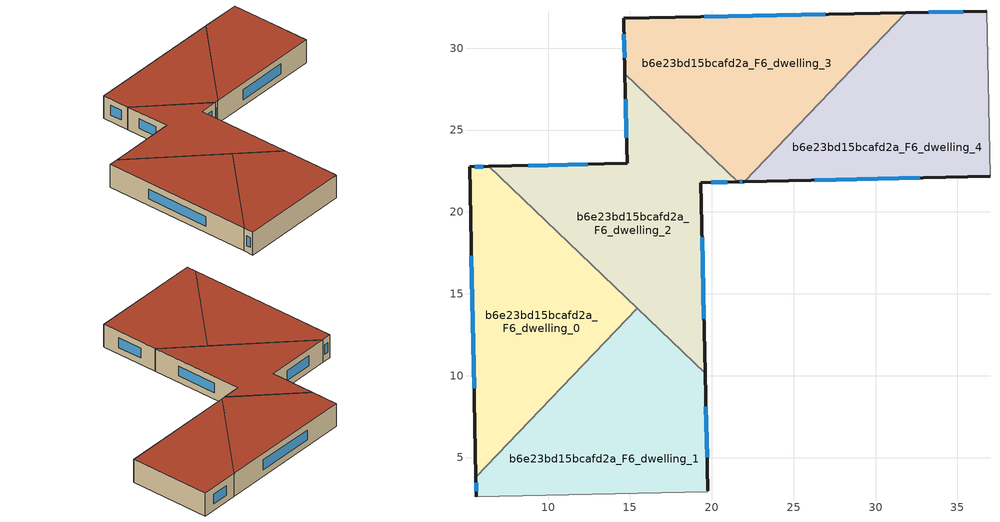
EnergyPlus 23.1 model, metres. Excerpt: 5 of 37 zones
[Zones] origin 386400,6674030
b6e23bd15bcafd2a_F6_dwelling_0
 floor to b6e23bd15bcafd2a_F5_dwelling_0 (EU_floor_Construction): 15.45,14.11 5.6,3.8 5.2,22.75 6.37,22.78 z18
 wall outside (EU_wall_Construction): 6.37,22.78 5.2,22.75 5.6,3.8 z18:21
 wall to b6e23bd15bcafd2a_F6_dwelling_1 (EU_wall_Construction): 5.6,3.8 15.45,14.11 z18:21
 wall to b6e23bd15bcafd2a_F6_dwelling_2 (EU_wall_Construction): 15.45,14.11 6.37,22.78 z18:21
 window (EU_Window_Construction): 6.04,22.77 5.54,22.76 / 5.32,17.34 5.48,9.22 z18.86:20.14
 roof outside (EU_roof_Construction): 5.6,3.8 15.45,14.11 6.37,22.78 5.2,22.75 z21
b6e23bd15bcafd2a_F6_dwelling_1
 floor to b6e23bd15bcafd2a_F5_dwelling_1 (EU_floor_Construction): 19.6,10.14 19.76,2.96 19.76,2.91 5.62,2.61 5.6,3.8 15.45,14.11 z18
 wall outside (EU_wall_Construction): 19.76,2.96 19.6,10.14 / 5.6,3.8 5.62,2.61 z18:21
 wall adiabatic (EU_wall_Construction): 5.62,2.61 19.76,2.91 19.76,2.96 z18:21
 wall to b6e23bd15bcafd2a_F6_dwelling_2 (EU_wall_Construction): 19.6,10.14 15.45,14.11 z18:21
 window (EU_Window_Construction): 19.71,5.01 19.64,8.09 / 5.61,3.46 5.62,2.95 z18.86:20.14
 roof outside (EU_roof_Construction): 19.76,2.91 19.76,2.96 19.6,10.14 15.45,14.11 5.6,3.8 5.62,2.61 z21
b6e23bd15bcafd2a_F6_dwelling_2
 floor to b6e23bd15bcafd2a_F5_dwelling_2 (EU_floor_Construction): 21.59,21.84 19.33,21.79 19.6,10.14 6.37,22.78 14.83,22.96 14.69,28.43 z18
 wall outside (EU_wall_Construction): 19.6,10.14 19.33,21.79 21.59,21.84 / 14.69,28.43 14.83,22.96 6.37,22.78 z18:21
 wall to b6e23bd15bcafd2a_F6_dwelling_3 (EU_wall_Construction): 21.59,21.84 14.69,28.43 z18:21
 window (EU_Window_Construction): 19.97,21.8 20.94,21.83 / 19.52,13.47 19.4,18.46 / 12.41,22.91 8.79,22.83 / 14.73,26.87 14.79,24.52 z18.86:20.14
 roof outside (EU_roof_Construction): 19.6,10.14 19.33,21.79 21.59,21.84 14.69,28.43 14.83,22.96 6.37,22.78 z21
b6e23bd15bcafd2a_F6_dwelling_3
 floor to b6e23bd15bcafd2a_F5_dwelling_3 (EU_floor_Construction): 31.84,32.16 21.98,21.85 21.59,21.84 14.69,28.43 14.61,31.82 z18
 wall outside (EU_wall_Construction): 31.84,32.16 14.61,31.82 14.69,28.43 / 21.59,21.84 21.98,21.85 z18:21
 wall to b6e23bd15bcafd2a_F6_dwelling_4 (EU_wall_Construction): 21.98,21.85 31.84,32.16 z18:21
 window (EU_Window_Construction): 14.63,30.85 14.67,29.4 / 26.91,32.06 19.53,31.92 / 21.7,21.84 21.87,21.85 z18.86:20.14
 roof outside (EU_roof_Construction): 21.98,21.85 31.84,32.16 14.61,31.82 14.69,28.43 21.59,21.84 z21
b6e23bd15bcafd2a_F6_dwelling_4
 floor to b6e23bd15bcafd2a_F5_dwelling_4 (EU_floor_Construction): 36.77,32.25 36.99,22.18 21.98,21.85 31.84,32.16 z18
 wall outside (EU_wall_Construction): 36.77,32.25 31.84,32.16 / 21.98,21.85 36.99,22.18 z18:21
 wall adiabatic (EU_wall_Construction): 36.99,22.18 36.77,32.25 z18:21
 window (EU_Window_Construction): 35.36,32.22 33.25,32.18 / 26.27,21.94 32.7,22.09 z18.86:20.14
 roof outside (EU_roof_Construction): 36.99,22.18 36.77,32.25 31.84,32.16 21.98,21.85 z21
[Building]
EU S2 Campaign: North Axis=0; Terrain=City; Solar Distribution=FullExterior
[Site:Location]
Helsinki-Vantaa.AP: Latitude=60.317; Longitude=24.963; Time Zone=2; Elevation=54.6
[SizingPeriod:WeatherFileDays]
AnnualSizingPeriod: Begin Month=1; Begin Day of Month=1; End Month=12; End Day of Month=31; Day of Week for Start Day=Monday; Use Weather File Daylight Saving Period=No; Use Weather File Rain and Snow Indicators=No
[MATERIAL]
EU_InternalMass_Material: Roughness=MediumRough; Thickness=0.1; Conductivity=1; Density=1800; Specific Heat=900; Thermal Absorptance=0.9; Solar Absorptance=0.7; Visible Absorptance=0.7
[MATERIAL:NOMASS] Roughness=MediumRough; Thermal Absorptance=0.9; Solar Absorptance=0.7; Visible Absorptance=0.7
Name | Thermal Resistance
EU_wall_NoMass | 1.10183
EU_roof_NoMass; EU_floor_NoMass | 1.70606
[WINDOWMATERIAL:SIMPLEGLAZINGSYSTEM]
EU_Window_SimpleGlazing: UFactor=3.11035; Solar Heat Gain Coefficient=0.8; Visible Transmittance=0.8
[CONSTRUCTION]
EU_wall_Construction: EU_wall_NoMass
EU_roof_Construction: EU_roof_NoMass
EU_floor_Construction: EU_floor_NoMass
EU_Window_Construction: EU_Window_SimpleGlazing
EU_InternalMass_Construction: EU_InternalMass_Material
[ZONE] Type=1; Multiplier=1; Ceiling Height=autocalculate; Floor Area=autocalculate; Part of Total Floor Area=Yes
Name | Volume
b6e23bd15bcafd2a_F6_dwelling_0 | 301.573
b6e23bd15bcafd2a_F6_dwelling_1 | 301.614
b6e23bd15bcafd2a_F6_dwelling_2 | 301.612
b6e23bd15bcafd2a_F6_dwelling_3 | 301.617
b6e23bd15bcafd2a_F6_dwelling_4 | 301.615
[INTERNALMASS] Construction=EU_InternalMass_Construction
Name | Zone or ZoneList | Surface Area
b6e23bd15bcafd2a_F6_dwelling_0_EU_InternalMass | b6e23bd15bcafd2a_F6_dwelling_0 | 100.526
b6e23bd15bcafd2a_F6_dwelling_1_EU_InternalMass | b6e23bd15bcafd2a_F6_dwelling_1 | 100.538
b6e23bd15bcafd2a_F6_dwelling_2_EU_InternalMass | b6e23bd15bcafd2a_F6_dwelling_2 | 100.537
b6e23bd15bcafd2a_F6_dwelling_3_EU_InternalMass | b6e23bd15bcafd2a_F6_dwelling_3 | 100.538
b6e23bd15bcafd2a_F6_dwelling_4_EU_InternalMass | b6e23bd15bcafd2a_F6_dwelling_4 | 100.54
[OTHEREQUIPMENT] Fuel Type=Electricity; Design Level Calculation Method=Watts/Area; Power per Zone Floor Area=1; Fraction Latent=0; Fraction Radiant=0; Fraction Lost=0; Carbon Dioxide Generation Rate=0; EndUse Subcategory=EU_Step8_InternalGains
Name | Zone or ZoneList or Space or SpaceList | Schedule
EU_Step8_InternalGain_b6e23bd15bcafd2a_F6_dwelling_0_f000 | b6e23bd15bcafd2a_F6_dwelling_0 | EU_Step8_GainSchedule_b6e23bd15bcafd2a_F6_dwelling_0_f000
EU_Step8_InternalGain_b6e23bd15bcafd2a_F6_dwelling_1_f000 | b6e23bd15bcafd2a_F6_dwelling_1 | EU_Step8_GainSchedule_b6e23bd15bcafd2a_F6_dwelling_1_f000
EU_Step8_InternalGain_b6e23bd15bcafd2a_F6_dwelling_2_f000 | b6e23bd15bcafd2a_F6_dwelling_2 | EU_Step8_GainSchedule_b6e23bd15bcafd2a_F6_dwelling_2_f000
EU_Step8_InternalGain_b6e23bd15bcafd2a_F6_dwelling_3_f000 | b6e23bd15bcafd2a_F6_dwelling_3 | EU_Step8_GainSchedule_b6e23bd15bcafd2a_F6_dwelling_3_f000
EU_Step8_InternalGain_b6e23bd15bcafd2a_F6_dwelling_4_f000 | b6e23bd15bcafd2a_F6_dwelling_4 | EU_Step8_GainSchedule_b6e23bd15bcafd2a_F6_dwelling_4_f000
[ZONEVENTILATION:DESIGNFLOWRATE] Schedule=EU_AlwaysOn; Design Flow Rate Calculation Method=AirChanges/Hour; Air Changes per Hour=0.756316; Ventilation Type=Natural; Fan Pressure Rise=0; Fan Total Efficiency=1; Constant Term Coefficient=1; Temperature Term Coefficient=0; Velocity Term Coefficient=0; Velocity Squared Term Coefficient=0; Minimum Indoor Temperature=-100; Maximum Indoor Temperature=100; Delta Temperature=-100; Minimum Outdoor Temperature=-100; Maximum Outdoor Temperature=100; Maximum Wind Speed=40
Name | Zone or ZoneList or Space or SpaceList
EU_ConstantAir_b6e23bd15bcafd2a_F6_dwelling_0 | b6e23bd15bcafd2a_F6_dwelling_0
EU_ConstantAir_b6e23bd15bcafd2a_F6_dwelling_1 | b6e23bd15bcafd2a_F6_dwelling_1
EU_ConstantAir_b6e23bd15bcafd2a_F6_dwelling_2 | b6e23bd15bcafd2a_F6_dwelling_2
EU_ConstantAir_b6e23bd15bcafd2a_F6_dwelling_3 | b6e23bd15bcafd2a_F6_dwelling_3
EU_ConstantAir_b6e23bd15bcafd2a_F6_dwelling_4 | b6e23bd15bcafd2a_F6_dwelling_4
[HVACTEMPLATE:THERMOSTAT] Constant Heating Setpoint=20; Constant Cooling Setpoint=50
EU_HeatOnly_b6e23bd15bcafd2a_F3_dwelling_3; EU_HeatOnly_b6e23bd15bcafd2a_F3_dwelling_4; EU_HeatOnly_b6e23bd15bcafd2a_F4_dwelling_0; EU_HeatOnly_b6e23bd15bcafd2a_F4_dwelling_1; EU_HeatOnly_b6e23bd15bcafd2a_F4_dwelling_2; EU_HeatOnly_b6e23bd15bcafd2a_F4_dwelling_3; EU_HeatOnly_b6e23bd15bcafd2a_F4_dwelling_4; EU_HeatOnly_b6e23bd15bcafd2a_F5_dwelling_0; EU_HeatOnly_b6e23bd15bcafd2a_F5_dwelling_1; EU_HeatOnly_b6e23bd15bcafd2a_F5_dwelling_2; EU_HeatOnly_b6e23bd15bcafd2a_F5_dwelling_3; EU_HeatOnly_b6e23bd15bcafd2a_F5_dwelling_4; EU_HeatOnly_b6e23bd15bcafd2a_F6_dwelling_0; EU_HeatOnly_b6e23bd15bcafd2a_F6_dwelling_1; EU_HeatOnly_b6e23bd15bcafd2a_F6_dwelling_2; EU_HeatOnly_b6e23bd15bcafd2a_F6_dwelling_3; EU_HeatOnly_b6e23bd15bcafd2a_F6_dwelling_4
[HVACTEMPLATE:ZONE:IDEALLOADSAIRSYSTEM] System Availability Schedule=EU_AlwaysOn; Maximum Heating Supply Air Temperature=50; Minimum Cooling Supply Air Temperature=13; Maximum Heating Supply Air Humidity Ratio=0.0156; Minimum Cooling Supply Air Humidity Ratio=0.0077; Heating Limit=NoLimit; Cooling Limit=NoLimit; Heating Availability Schedule=EU_AlwaysOn; Cooling Availability Schedule=EU_CoolingOff; Dehumidification Control Type=ConstantSensibleHeatRatio; Cooling Sensible Heat Ratio=0.7; Dehumidification Setpoint=60; Humidification Control Type=None; Humidification Setpoint=30; Outdoor Air Method=None; Outdoor Air Flow Rate per Person=0.00944; Outdoor Air Flow Rate per Zone Floor Area=0; Outdoor Air Flow Rate per Zone=0; Demand Controlled Ventilation Type=None; Outdoor Air Economizer Type=NoEconomizer; Heat Recovery Type=None; Sensible Heat Recovery Effectiveness=0.7; Latent Heat Recovery Effectiveness=0.65
Name | Template Thermostat
b6e23bd15bcafd2a_F6_dwelling_0 | EU_HeatOnly_b6e23bd15bcafd2a_F6_dwelling_0
b6e23bd15bcafd2a_F6_dwelling_1 | EU_HeatOnly_b6e23bd15bcafd2a_F6_dwelling_1
b6e23bd15bcafd2a_F6_dwelling_2 | EU_HeatOnly_b6e23bd15bcafd2a_F6_dwelling_2
b6e23bd15bcafd2a_F6_dwelling_3 | EU_HeatOnly_b6e23bd15bcafd2a_F6_dwelling_3
b6e23bd15bcafd2a_F6_dwelling_4 | EU_HeatOnly_b6e23bd15bcafd2a_F6_dwelling_4
[SIZING:ZONE] Zone Cooling Design Supply Air Temperature Input Method=SupplyAirTemperature; Zone Cooling Design Supply Air Temperature=13; Zone Heating Design Supply Air Temperature Input Method=SupplyAirTemperature; Zone Heating Design Supply Air Temperature=50; Zone Cooling Design Supply Air Humidity Ratio=0.008; Zone Heating Design Supply Air Humidity Ratio=0.008; Cooling Design Air Flow Method=DesignDay; Cooling Design Air Flow Rate=0; Cooling Minimum Air Flow per Zone Floor Area=0.000762; Cooling Minimum Air Flow=0; Cooling Minimum Air Flow Fraction=0.2; Heating Design Air Flow Method=DesignDay; Heating Design Air Flow Rate=0; Heating Maximum Air Flow per Zone Floor Area=0.002032; Heating Maximum Air Flow=0.141576; Heating Maximum Air Flow Fraction=0.3; Account for Dedicated Outdoor Air System=No; Dedicated Outdoor Air System Control Strategy=NeutralSupplyAir; Dedicated Outdoor Air Low Setpoint Temperature for Design=autosize; Dedicated Outdoor Air High Setpoint Temperature for Design=autosize; Zone Load Sizing Method=Sensible Load Only No Latent Load; Zone Latent Cooling Design Supply Air Humidity Ratio Input Method=HumidityRatioDifference; Zone Cooling Design Supply Air Humidity Ratio Difference=0.005; Zone Latent Heating Design Supply Air Humidity Ratio Input Method=HumidityRatioDifference; Zone Humidification Design Supply Air Humidity Ratio Difference=0.005
b6e23bd15bcafd2a_F6_dwelling_0; b6e23bd15bcafd2a_F6_dwelling_1; b6e23bd15bcafd2a_F6_dwelling_2; b6e23bd15bcafd2a_F6_dwelling_3; b6e23bd15bcafd2a_F6_dwelling_4
[SCHEDULE:CONSTANT]
Name | Hourly Value
EU_AlwaysOn | 1
EU_CoolingOff | 0
[SCHEDULE:FILE] Column Number=1; Rows to Skip at Top=0; Number of Hours of Data=8760; Column Separator=Comma; Interpolate to Timestep=No; Minutes per Item=60; Adjust Schedule for Daylight Savings=Yes
Name | File
EU_Step8_GainSchedule_b6e23bd15bcafd2a_F6_dwelling_0_f000 | ../../schedules/b6e23bd15bcafd2a/b6e23bd15bcafd2a_F6_dwelling_0_f000_gain.csv
EU_Step8_GainSchedule_b6e23bd15bcafd2a_F6_dwelling_1_f000 | ../../schedules/b6e23bd15bcafd2a/b6e23bd15bcafd2a_F6_dwelling_1_f000_gain.csv
EU_Step8_GainSchedule_b6e23bd15bcafd2a_F6_dwelling_2_f000 | ../../schedules/b6e23bd15bcafd2a/b6e23bd15bcafd2a_F6_dwelling_2_f000_gain.csv
EU_Step8_GainSchedule_b6e23bd15bcafd2a_F6_dwelling_3_f000 | ../../schedules/b6e23bd15bcafd2a/b6e23bd15bcafd2a_F6_dwelling_3_f000_gain.csv
EU_Step8_GainSchedule_b6e23bd15bcafd2a_F6_dwelling_4_f000 | ../../schedules/b6e23bd15bcafd2a/b6e23bd15bcafd2a_F6_dwelling_4_f000_gain.csv
